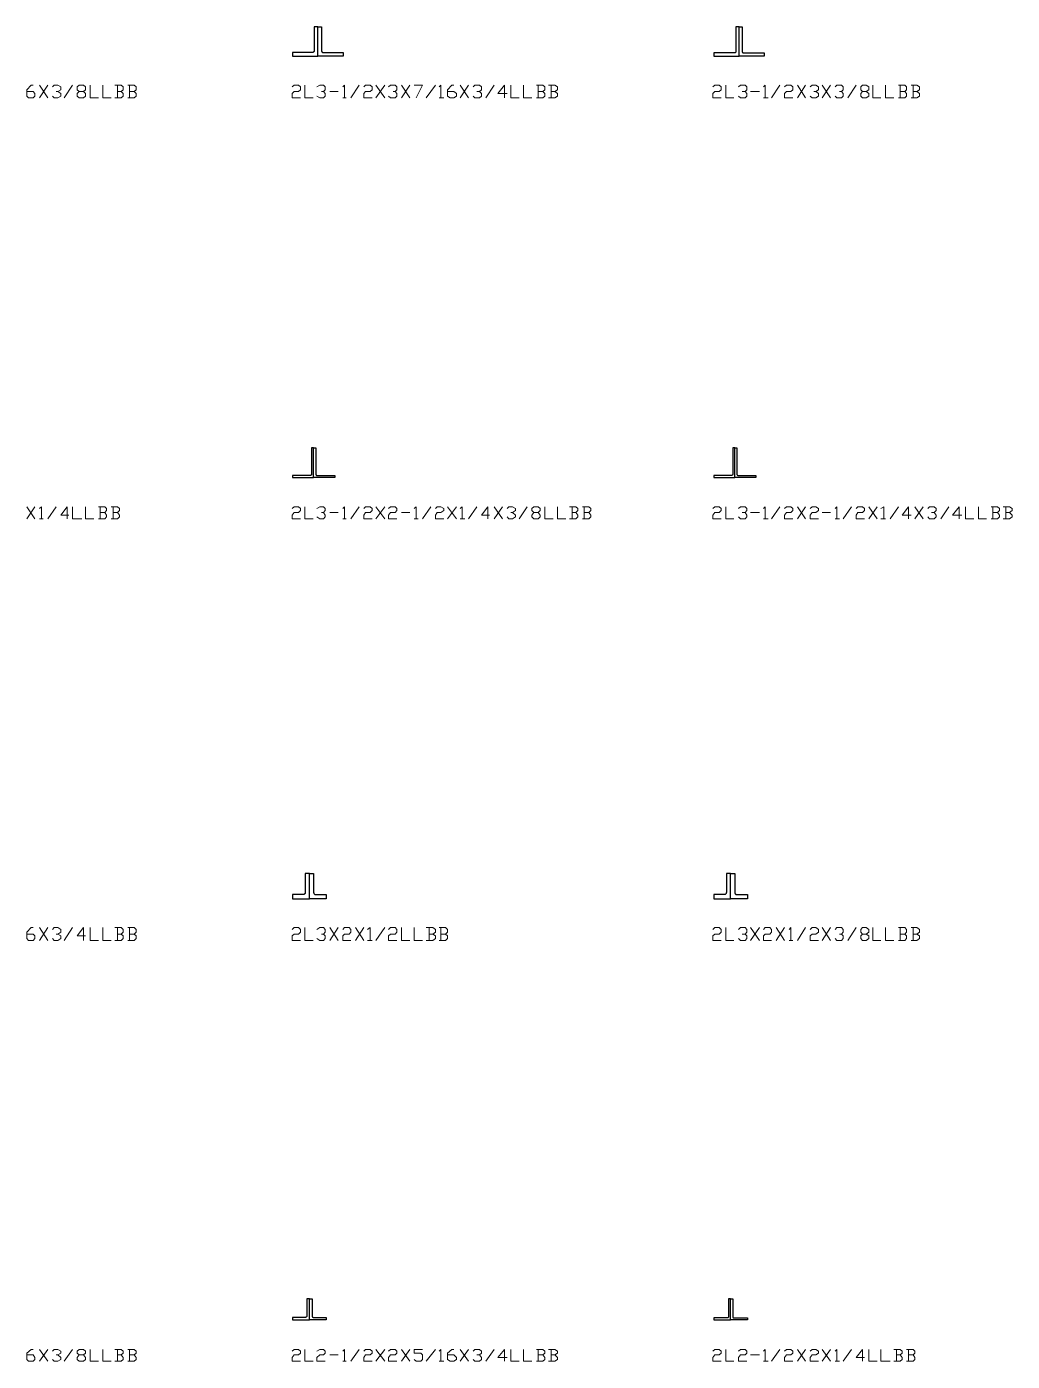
# Model space of a CAD drawing. Header units: inches. Extents: x 0 to 985, y -1555 to 12.
# Drawn here: x 868.4 to 985.4, y -954.9 to -796.5 of the extents above; entities that cross this region are included whole.
import ezdxf

# ---------------------------------------------------------------- set-up
doc = ezdxf.new("R2010")
doc.units = ezdxf.units.IN
doc.header["$MEASUREMENT"] = 0
doc.layers.add('AISC_STEEL', color=7, linetype='Continuous')

msp = doc.modelspace()

# ---------------------------------------------------------------- linework, layer by layer
at = {"color": 3, "lineweight": 0}
for points in [[(868.43, -804.19), (869.2, -804.19), (869.41, -804.41), (869.41, -804.74), (869.2, -804.96), (868.65, -804.96), (868.43, -804.74), (868.43, -803.98), (868.98, -803.43), (869.2, -803.43)], [(869.96, -804.96), (870.94, -803.43)], [(869.96, -803.43), (870.94, -804.96)], [(871.49, -803.65), (871.7, -803.43), (872.14, -803.43), (872.47, -803.65), (872.47, -803.98), (872.14, -804.19), (871.92, -804.19)], [(872.14, -804.19), (872.47, -804.41), (872.47, -804.74), (872.14, -804.96), (871.7, -804.96), (871.49, -804.74)], [(872.9, -804.96), (873.88, -803.43)], [(875.19, -804.19), (875.41, -804.41), (875.41, -804.74), (875.19, -804.96), (874.65, -804.96), (874.43, -804.74), (874.43, -804.41), (874.65, -804.19), (875.19, -804.19), (875.41, -803.98), (875.41, -803.65), (875.19, -803.43), (874.65, -803.43), (874.43, -803.65), (874.43, -803.98), (874.65, -804.19)], [(875.96, -803.43), (875.96, -804.96), (876.94, -804.96)], [(877.48, -803.43), (877.48, -804.96), (878.46, -804.96)], [(879.66, -804.19), (879.88, -803.98), (879.88, -803.65), (879.66, -803.43), (878.9, -803.43)], [(878.9, -804.96), (879.66, -804.96), (879.88, -804.74), (879.88, -804.41), (879.66, -804.19), (879.23, -804.19)], [(879.23, -803.43), (879.23, -804.96)], [(881.19, -804.19), (881.41, -803.98), (881.41, -803.65), (881.19, -803.43), (880.43, -803.43)], [(880.43, -804.96), (881.19, -804.96), (881.41, -804.74), (881.41, -804.41), (881.19, -804.19), (880.65, -804.19)], [(880.65, -803.43), (880.65, -804.96)], [(899.95, -803.65), (900.17, -803.43), (900.71, -803.43), (900.93, -803.65), (900.93, -803.98), (900.71, -804.19), (900.17, -804.19), (899.95, -804.41), (899.95, -804.96), (900.93, -804.96)], [(901.47, -803.43), (901.47, -804.96), (902.46, -804.96)], [(902.89, -803.65), (903.22, -803.43), (903.66, -803.43), (903.87, -803.65), (903.87, -803.98), (903.66, -804.19), (903.44, -804.19)], [(903.66, -804.19), (903.87, -804.41), (903.87, -804.74), (903.66, -804.96), (903.22, -804.96), (902.89, -804.74)], [(904.42, -804.19), (905.4, -804.19)], [(905.95, -803.65), (906.16, -803.43), (906.16, -804.96)], [(906.93, -804.96), (907.91, -803.43)], [(908.45, -803.65), (908.67, -803.43), (909.22, -803.43), (909.44, -803.65), (909.44, -803.98), (909.22, -804.19), (908.67, -804.19), (908.45, -804.41), (908.45, -804.96), (909.44, -804.96)], [(909.87, -804.96), (910.96, -803.43)], [(909.87, -803.43), (910.96, -804.96)], [(911.4, -803.65), (911.62, -803.43), (912.16, -803.43), (912.38, -803.65), (912.38, -803.98), (912.16, -804.19), (911.94, -804.19)], [(912.16, -804.19), (912.38, -804.41), (912.38, -804.74), (912.16, -804.96), (911.62, -804.96), (911.4, -804.74)], [(912.92, -804.96), (913.91, -803.43)], [(912.92, -803.43), (913.91, -804.96)], [(914.45, -803.43), (915.43, -803.43), (914.67, -804.96)], [(915.87, -804.96), (916.96, -803.43)], [(917.4, -803.65), (917.61, -803.43), (917.61, -804.96)], [(918.38, -804.19), (919.14, -804.19), (919.47, -804.41), (919.47, -804.74), (919.14, -804.96), (918.7, -804.96), (918.38, -804.74), (918.38, -803.98), (918.92, -803.43), (919.14, -803.43)], [(919.9, -804.96), (920.89, -803.43)], [(919.9, -803.43), (920.89, -804.96)], [(921.43, -803.65), (921.65, -803.43), (922.19, -803.43), (922.41, -803.65), (922.41, -803.98), (922.19, -804.19), (921.87, -804.19)], [(922.19, -804.19), (922.41, -804.41), (922.41, -804.74), (922.19, -804.96), (921.65, -804.96), (921.43, -804.74)], [(922.96, -804.96), (923.94, -803.43)], [(925.47, -804.41), (924.38, -804.41), (925.14, -803.43), (925.14, -804.96)], [(925.9, -803.43), (925.9, -804.96), (926.88, -804.96)], [(927.43, -803.43), (927.43, -804.96), (928.41, -804.96)], [(929.72, -804.19), (929.94, -803.98), (929.94, -803.65), (929.72, -803.43), (928.96, -803.43)], [(928.96, -804.96), (929.72, -804.96), (929.94, -804.74), (929.94, -804.41), (929.72, -804.19), (929.17, -804.19)], [(929.17, -803.43), (929.17, -804.96)], [(931.14, -804.19), (931.46, -803.98), (931.46, -803.65), (931.14, -803.43), (930.37, -803.43)], [(930.37, -804.96), (931.14, -804.96), (931.46, -804.74), (931.46, -804.41), (931.14, -804.19), (930.7, -804.19)], [(930.7, -803.43), (930.7, -804.96)], [(949.89, -803.65), (950.11, -803.43), (950.66, -803.43), (950.87, -803.65), (950.87, -803.98), (950.66, -804.19), (950.11, -804.19), (949.89, -804.41), (949.89, -804.96), (950.87, -804.96)], [(951.42, -803.43), (951.42, -804.96), (952.4, -804.96)], [(952.95, -803.65), (953.16, -803.43), (953.71, -803.43), (953.93, -803.65), (953.93, -803.98), (953.71, -804.19), (953.38, -804.19)], [(953.71, -804.19), (953.93, -804.41), (953.93, -804.74), (953.71, -804.96), (953.16, -804.96), (952.95, -804.74)], [(954.36, -804.19), (955.45, -804.19)], [(955.89, -803.65), (956.11, -803.43), (956.11, -804.96)], [(956.87, -804.96), (957.85, -803.43)], [(958.4, -803.65), (958.62, -803.43), (959.16, -803.43), (959.38, -803.65), (959.38, -803.98), (959.16, -804.19), (958.62, -804.19), (958.4, -804.41), (958.4, -804.96), (959.38, -804.96)], [(959.93, -804.96), (960.91, -803.43)], [(959.93, -803.43), (960.91, -804.96)], [(961.45, -803.65), (961.67, -803.43), (962.11, -803.43), (962.43, -803.65), (962.43, -803.98), (962.11, -804.19), (961.89, -804.19)], [(962.11, -804.19), (962.43, -804.41), (962.43, -804.74), (962.11, -804.96), (961.67, -804.96), (961.45, -804.74)], [(962.87, -804.96), (963.85, -803.43)], [(962.87, -803.43), (963.85, -804.96)], [(964.4, -803.65), (964.62, -803.43), (965.16, -803.43), (965.38, -803.65), (965.38, -803.98), (965.16, -804.19), (964.94, -804.19)], [(965.16, -804.19), (965.38, -804.41), (965.38, -804.74), (965.16, -804.96), (964.62, -804.96), (964.4, -804.74)], [(965.92, -804.96), (966.91, -803.43)], [(968.1, -804.19), (968.43, -804.41), (968.43, -804.74), (968.1, -804.96), (967.67, -804.96), (967.45, -804.74), (967.45, -804.41), (967.67, -804.19), (968.1, -804.19), (968.43, -803.98), (968.43, -803.65), (968.1, -803.43), (967.67, -803.43), (967.45, -803.65), (967.45, -803.98), (967.67, -804.19)], [(968.87, -803.43), (968.87, -804.96), (969.85, -804.96)], [(970.4, -803.43), (970.4, -804.96), (971.38, -804.96)], [(972.69, -804.19), (972.9, -803.98), (972.9, -803.65), (972.69, -803.43), (971.92, -803.43)], [(971.92, -804.96), (972.69, -804.96), (972.9, -804.74), (972.9, -804.41), (972.69, -804.19), (972.14, -804.19)], [(972.14, -803.43), (972.14, -804.96)], [(974.1, -804.19), (974.43, -803.98), (974.43, -803.65), (974.1, -803.43), (973.45, -803.43)], [(973.45, -804.96), (974.1, -804.96), (974.43, -804.74), (974.43, -804.41), (974.1, -804.19), (973.67, -804.19)], [(973.67, -803.43), (973.67, -804.96)], [(905.95, -804.96), (906.38, -804.96)], [(917.4, -804.96), (917.94, -804.96)], [(955.89, -804.96), (956.44, -804.96)], [(868.43, -854.9), (869.41, -853.48)], [(868.43, -853.48), (869.41, -854.9)], [(869.96, -853.7), (870.18, -853.48), (870.18, -854.9)], [(870.94, -854.9), (871.92, -853.48)], [(873.45, -854.47), (872.47, -854.47), (873.23, -853.48), (873.23, -854.9)], [(873.88, -853.48), (873.88, -854.9), (874.98, -854.9)], [(875.41, -853.48), (875.41, -854.9), (876.39, -854.9)], [(877.7, -854.14), (877.92, -853.92), (877.92, -853.7), (877.7, -853.48), (876.94, -853.48)], [(877.16, -853.48), (877.16, -854.9)], [(879.23, -854.14), (879.45, -853.92), (879.45, -853.7), (879.23, -853.48), (878.46, -853.48)], [(878.68, -853.48), (878.68, -854.9)], [(899.95, -853.7), (900.17, -853.48), (900.71, -853.48), (900.93, -853.7), (900.93, -853.92), (900.71, -854.14), (900.17, -854.14), (899.95, -854.47), (899.95, -854.9), (900.93, -854.9)], [(901.47, -853.48), (901.47, -854.9), (902.46, -854.9)], [(902.89, -853.7), (903.22, -853.48), (903.66, -853.48), (903.87, -853.7), (903.87, -853.92), (903.66, -854.14), (903.44, -854.14)], [(905.95, -853.7), (906.16, -853.48), (906.16, -854.9)], [(906.93, -854.9), (907.91, -853.48)], [(908.45, -853.7), (908.67, -853.48), (909.22, -853.48), (909.44, -853.7), (909.44, -853.92), (909.22, -854.14), (908.67, -854.14), (908.45, -854.47), (908.45, -854.9), (909.44, -854.9)], [(909.87, -854.9), (910.96, -853.48)], [(909.87, -853.48), (910.96, -854.9)], [(911.4, -853.7), (911.62, -853.48), (912.16, -853.48), (912.38, -853.7), (912.38, -853.92), (912.16, -854.14), (911.62, -854.14), (911.4, -854.47), (911.4, -854.9), (912.38, -854.9)], [(914.45, -853.7), (914.67, -853.48), (914.67, -854.9)], [(915.43, -854.9), (916.41, -853.48)], [(916.96, -853.7), (917.18, -853.48), (917.61, -853.48), (917.94, -853.7), (917.94, -853.92), (917.61, -854.14), (917.18, -854.14), (916.96, -854.47), (916.96, -854.9), (917.94, -854.9)], [(918.38, -854.9), (919.47, -853.48)], [(918.38, -853.48), (919.47, -854.9)], [(919.9, -853.7), (920.12, -853.48), (920.12, -854.9)], [(920.89, -854.9), (921.87, -853.48)], [(923.39, -854.47), (922.41, -854.47), (923.18, -853.48), (923.18, -854.9)], [(923.94, -854.9), (924.92, -853.48)], [(923.94, -853.48), (924.92, -854.9)], [(925.47, -853.7), (925.68, -853.48), (926.12, -853.48), (926.45, -853.7), (926.45, -853.92), (926.12, -854.14), (925.9, -854.14)], [(926.88, -854.9), (927.86, -853.48)], [(929.17, -854.14), (929.39, -854.47), (929.39, -854.68), (929.17, -854.9), (928.63, -854.9), (928.41, -854.68), (928.41, -854.47), (928.63, -854.14), (929.17, -854.14), (929.39, -853.92), (929.39, -853.7), (929.17, -853.48), (928.63, -853.48), (928.41, -853.7), (928.41, -853.92), (928.63, -854.14)], [(929.94, -853.48), (929.94, -854.9), (930.92, -854.9)], [(931.46, -853.48), (931.46, -854.9), (932.45, -854.9)], [(933.64, -854.14), (933.86, -853.92), (933.86, -853.7), (933.64, -853.48), (932.88, -853.48)], [(933.21, -853.48), (933.21, -854.9)], [(935.17, -854.14), (935.39, -853.92), (935.39, -853.7), (935.17, -853.48), (934.41, -853.48)], [(934.63, -853.48), (934.63, -854.9)], [(949.89, -853.7), (950.11, -853.48), (950.66, -853.48), (950.87, -853.7), (950.87, -853.92), (950.66, -854.14), (950.11, -854.14), (949.89, -854.47), (949.89, -854.9), (950.87, -854.9)], [(951.42, -853.48), (951.42, -854.9), (952.4, -854.9)], [(952.95, -853.7), (953.16, -853.48), (953.71, -853.48), (953.93, -853.7), (953.93, -853.92), (953.71, -854.14), (953.38, -854.14)], [(955.89, -853.7), (956.11, -853.48), (956.11, -854.9)], [(956.87, -854.9), (957.85, -853.48)], [(958.4, -853.7), (958.62, -853.48), (959.16, -853.48), (959.38, -853.7), (959.38, -853.92), (959.16, -854.14), (958.62, -854.14), (958.4, -854.47), (958.4, -854.9), (959.38, -854.9)], [(959.93, -854.9), (960.91, -853.48)], [(959.93, -853.48), (960.91, -854.9)], [(961.45, -853.7), (961.67, -853.48), (962.11, -853.48), (962.43, -853.7), (962.43, -853.92), (962.11, -854.14), (961.67, -854.14), (961.45, -854.47), (961.45, -854.9), (962.43, -854.9)], [(964.4, -853.7), (964.62, -853.48), (964.62, -854.9)], [(965.38, -854.9), (966.36, -853.48)], [(966.91, -853.7), (967.12, -853.48), (967.67, -853.48), (967.89, -853.7), (967.89, -853.92), (967.67, -854.14), (967.12, -854.14), (966.91, -854.47), (966.91, -854.9), (967.89, -854.9)], [(968.43, -854.9), (969.41, -853.48)], [(968.43, -853.48), (969.41, -854.9)], [(969.85, -853.7), (970.18, -853.48), (970.18, -854.9)], [(970.94, -854.9), (971.92, -853.48)], [(973.45, -854.47), (972.36, -854.47), (973.12, -853.48), (973.12, -854.9)], [(973.88, -854.9), (974.87, -853.48)], [(973.88, -853.48), (974.87, -854.9)], [(975.41, -853.7), (975.63, -853.48), (976.17, -853.48), (976.39, -853.7), (976.39, -853.92), (976.17, -854.14), (975.85, -854.14)], [(976.94, -854.9), (977.92, -853.48)], [(979.45, -854.47), (978.36, -854.47), (979.12, -853.48), (979.12, -854.9)], [(979.88, -853.48), (979.88, -854.9), (980.86, -854.9)], [(981.41, -853.48), (981.41, -854.9), (982.39, -854.9)], [(983.7, -854.14), (983.92, -853.92), (983.92, -853.7), (983.7, -853.48), (982.94, -853.48)], [(983.15, -853.48), (983.15, -854.9)], [(985.12, -854.14), (985.44, -853.92), (985.44, -853.7), (985.12, -853.48), (984.35, -853.48)], [(984.68, -853.48), (984.68, -854.9)], [(869.96, -854.9), (870.39, -854.9)], [(876.94, -854.9), (877.7, -854.9), (877.92, -854.68), (877.92, -854.47), (877.7, -854.14), (877.16, -854.14)], [(878.46, -854.9), (879.23, -854.9), (879.45, -854.68), (879.45, -854.47), (879.23, -854.14), (878.68, -854.14)], [(903.66, -854.14), (903.87, -854.47), (903.87, -854.68), (903.66, -854.9), (903.22, -854.9), (902.89, -854.68)], [(904.42, -854.14), (905.4, -854.14)], [(905.95, -854.9), (906.38, -854.9)], [(912.92, -854.14), (913.91, -854.14)], [(914.45, -854.9), (914.89, -854.9)], [(919.9, -854.9), (920.45, -854.9)], [(926.12, -854.14), (926.45, -854.47), (926.45, -854.68), (926.12, -854.9), (925.68, -854.9), (925.47, -854.68)], [(932.88, -854.9), (933.64, -854.9), (933.86, -854.68), (933.86, -854.47), (933.64, -854.14), (933.21, -854.14)], [(934.41, -854.9), (935.17, -854.9), (935.39, -854.68), (935.39, -854.47), (935.17, -854.14), (934.63, -854.14)], [(953.71, -854.14), (953.93, -854.47), (953.93, -854.68), (953.71, -854.9), (953.16, -854.9), (952.95, -854.68)], [(954.36, -854.14), (955.45, -854.14)], [(955.89, -854.9), (956.44, -854.9)], [(962.87, -854.14), (963.85, -854.14)], [(964.4, -854.9), (964.94, -854.9)], [(969.85, -854.9), (970.4, -854.9)], [(976.17, -854.14), (976.39, -854.47), (976.39, -854.68), (976.17, -854.9), (975.63, -854.9), (975.41, -854.68)], [(982.94, -854.9), (983.7, -854.9), (983.92, -854.68), (983.92, -854.47), (983.7, -854.14), (983.15, -854.14)], [(984.35, -854.9), (985.12, -854.9), (985.44, -854.68), (985.44, -854.47), (985.12, -854.14), (984.68, -854.14)], [(868.43, -904.19), (869.2, -904.19), (869.41, -904.41), (869.41, -904.74), (869.2, -904.96), (868.65, -904.96), (868.43, -904.74), (868.43, -903.98), (868.98, -903.43), (869.2, -903.43)], [(869.96, -904.96), (870.94, -903.43)], [(869.96, -903.43), (870.94, -904.96)], [(871.49, -903.65), (871.7, -903.43), (872.14, -903.43), (872.47, -903.65), (872.47, -903.98), (872.14, -904.19), (871.92, -904.19)], [(872.14, -904.19), (872.47, -904.41), (872.47, -904.74), (872.14, -904.96), (871.7, -904.96), (871.49, -904.74)], [(872.9, -904.96), (873.88, -903.43)], [(875.41, -904.41), (874.43, -904.41), (875.19, -903.43), (875.19, -904.96)], [(875.96, -903.43), (875.96, -904.96), (876.94, -904.96)], [(877.48, -903.43), (877.48, -904.96), (878.46, -904.96)], [(879.66, -904.19), (879.88, -903.98), (879.88, -903.65), (879.66, -903.43), (878.9, -903.43)], [(878.9, -904.96), (879.66, -904.96), (879.88, -904.74), (879.88, -904.41), (879.66, -904.19), (879.23, -904.19)], [(879.23, -903.43), (879.23, -904.96)], [(881.19, -904.19), (881.41, -903.98), (881.41, -903.65), (881.19, -903.43), (880.43, -903.43)], [(880.43, -904.96), (881.19, -904.96), (881.41, -904.74), (881.41, -904.41), (881.19, -904.19), (880.65, -904.19)], [(880.65, -903.43), (880.65, -904.96)], [(899.95, -903.65), (900.17, -903.43), (900.71, -903.43), (900.93, -903.65), (900.93, -903.98), (900.71, -904.19), (900.17, -904.19), (899.95, -904.41), (899.95, -904.96), (900.93, -904.96)], [(901.47, -903.43), (901.47, -904.96), (902.46, -904.96)], [(902.89, -903.65), (903.22, -903.43), (903.66, -903.43), (903.87, -903.65), (903.87, -903.98), (903.66, -904.19), (903.44, -904.19)], [(903.66, -904.19), (903.87, -904.41), (903.87, -904.74), (903.66, -904.96), (903.22, -904.96), (902.89, -904.74)], [(904.42, -904.96), (905.4, -903.43)], [(904.42, -903.43), (905.4, -904.96)], [(905.95, -903.65), (906.16, -903.43), (906.71, -903.43), (906.93, -903.65), (906.93, -903.98), (906.71, -904.19), (906.16, -904.19), (905.95, -904.41), (905.95, -904.96), (906.93, -904.96)], [(907.47, -904.96), (908.45, -903.43)], [(907.47, -903.43), (908.45, -904.96)], [(908.89, -903.65), (909.22, -903.43), (909.22, -904.96)], [(909.87, -904.96), (910.96, -903.43)], [(911.4, -903.65), (911.62, -903.43), (912.16, -903.43), (912.38, -903.65), (912.38, -903.98), (912.16, -904.19), (911.62, -904.19), (911.4, -904.41), (911.4, -904.96), (912.38, -904.96)], [(912.92, -903.43), (912.92, -904.96), (913.91, -904.96)], [(914.45, -903.43), (914.45, -904.96), (915.43, -904.96)], [(916.63, -904.19), (916.96, -903.98), (916.96, -903.65), (916.63, -903.43), (915.87, -903.43)], [(915.87, -904.96), (916.63, -904.96), (916.96, -904.74), (916.96, -904.41), (916.63, -904.19), (916.2, -904.19)], [(916.2, -903.43), (916.2, -904.96)], [(918.16, -904.19), (918.38, -903.98), (918.38, -903.65), (918.16, -903.43), (917.4, -903.43)], [(917.4, -904.96), (918.16, -904.96), (918.38, -904.74), (918.38, -904.41), (918.16, -904.19), (917.61, -904.19)], [(917.61, -903.43), (917.61, -904.96)], [(949.89, -903.65), (950.11, -903.43), (950.66, -903.43), (950.87, -903.65), (950.87, -903.98), (950.66, -904.19), (950.11, -904.19), (949.89, -904.41), (949.89, -904.96), (950.87, -904.96)], [(951.42, -903.43), (951.42, -904.96), (952.4, -904.96)], [(952.95, -903.65), (953.16, -903.43), (953.71, -903.43), (953.93, -903.65), (953.93, -903.98), (953.71, -904.19), (953.38, -904.19)], [(953.71, -904.19), (953.93, -904.41), (953.93, -904.74), (953.71, -904.96), (953.16, -904.96), (952.95, -904.74)], [(954.36, -904.96), (955.45, -903.43)], [(954.36, -903.43), (955.45, -904.96)], [(955.89, -903.65), (956.11, -903.43), (956.65, -903.43), (956.87, -903.65), (956.87, -903.98), (956.65, -904.19), (956.11, -904.19), (955.89, -904.41), (955.89, -904.96), (956.87, -904.96)], [(957.42, -904.96), (958.4, -903.43)], [(957.42, -903.43), (958.4, -904.96)], [(958.94, -903.65), (959.16, -903.43), (959.16, -904.96)], [(959.93, -904.96), (960.91, -903.43)], [(961.45, -903.65), (961.67, -903.43), (962.11, -903.43), (962.43, -903.65), (962.43, -903.98), (962.11, -904.19), (961.67, -904.19), (961.45, -904.41), (961.45, -904.96), (962.43, -904.96)], [(962.87, -904.96), (963.85, -903.43)], [(962.87, -903.43), (963.85, -904.96)], [(964.4, -903.65), (964.62, -903.43), (965.16, -903.43), (965.38, -903.65), (965.38, -903.98), (965.16, -904.19), (964.94, -904.19)], [(965.16, -904.19), (965.38, -904.41), (965.38, -904.74), (965.16, -904.96), (964.62, -904.96), (964.4, -904.74)], [(965.92, -904.96), (966.91, -903.43)], [(968.1, -904.19), (968.43, -904.41), (968.43, -904.74), (968.1, -904.96), (967.67, -904.96), (967.45, -904.74), (967.45, -904.41), (967.67, -904.19), (968.1, -904.19), (968.43, -903.98), (968.43, -903.65), (968.1, -903.43), (967.67, -903.43), (967.45, -903.65), (967.45, -903.98), (967.67, -904.19)], [(968.87, -903.43), (968.87, -904.96), (969.85, -904.96)], [(970.4, -903.43), (970.4, -904.96), (971.38, -904.96)], [(972.69, -904.19), (972.9, -903.98), (972.9, -903.65), (972.69, -903.43), (971.92, -903.43)], [(971.92, -904.96), (972.69, -904.96), (972.9, -904.74), (972.9, -904.41), (972.69, -904.19), (972.14, -904.19)], [(972.14, -903.43), (972.14, -904.96)], [(974.1, -904.19), (974.43, -903.98), (974.43, -903.65), (974.1, -903.43), (973.45, -903.43)], [(973.45, -904.96), (974.1, -904.96), (974.43, -904.74), (974.43, -904.41), (974.1, -904.19), (973.67, -904.19)], [(973.67, -903.43), (973.67, -904.96)], [(908.89, -904.96), (909.44, -904.96)], [(958.94, -904.96), (959.38, -904.96)], [(868.43, -954.14), (869.2, -954.14), (869.41, -954.47), (869.41, -954.68), (869.2, -954.9), (868.65, -954.9), (868.43, -954.68), (868.43, -953.92), (868.98, -953.49), (869.2, -953.49)], [(869.96, -954.9), (870.94, -953.49)], [(869.96, -953.49), (870.94, -954.9)], [(871.49, -953.7), (871.7, -953.49), (872.14, -953.49), (872.47, -953.7), (872.47, -953.92), (872.14, -954.14), (871.92, -954.14)], [(872.9, -954.9), (873.88, -953.49)], [(875.19, -954.14), (875.41, -954.47), (875.41, -954.68), (875.19, -954.9), (874.65, -954.9), (874.43, -954.68), (874.43, -954.47), (874.65, -954.14), (875.19, -954.14), (875.41, -953.92), (875.41, -953.7), (875.19, -953.49), (874.65, -953.49), (874.43, -953.7), (874.43, -953.92), (874.65, -954.14)], [(875.96, -953.49), (875.96, -954.9), (876.94, -954.9)], [(877.48, -953.49), (877.48, -954.9), (878.46, -954.9)], [(879.66, -954.14), (879.88, -953.92), (879.88, -953.7), (879.66, -953.49), (878.9, -953.49)], [(879.23, -953.49), (879.23, -954.9)], [(881.19, -954.14), (881.41, -953.92), (881.41, -953.7), (881.19, -953.49), (880.43, -953.49)], [(880.65, -953.49), (880.65, -954.9)], [(899.95, -953.7), (900.17, -953.49), (900.71, -953.49), (900.93, -953.7), (900.93, -953.92), (900.71, -954.14), (900.17, -954.14), (899.95, -954.47), (899.95, -954.9), (900.93, -954.9)], [(901.47, -953.49), (901.47, -954.9), (902.46, -954.9)], [(902.89, -953.7), (903.22, -953.49), (903.66, -953.49), (903.87, -953.7), (903.87, -953.92), (903.66, -954.14), (903.22, -954.14), (902.89, -954.47), (902.89, -954.9), (903.87, -954.9)], [(905.95, -953.7), (906.16, -953.49), (906.16, -954.9)], [(906.93, -954.9), (907.91, -953.49)], [(908.45, -953.7), (908.67, -953.49), (909.22, -953.49), (909.44, -953.7), (909.44, -953.92), (909.22, -954.14), (908.67, -954.14), (908.45, -954.47), (908.45, -954.9), (909.44, -954.9)], [(909.87, -954.9), (910.96, -953.49)], [(909.87, -953.49), (910.96, -954.9)], [(911.4, -953.7), (911.62, -953.49), (912.16, -953.49), (912.38, -953.7), (912.38, -953.92), (912.16, -954.14), (911.62, -954.14), (911.4, -954.47), (911.4, -954.9), (912.38, -954.9)], [(912.92, -954.9), (913.91, -953.49)], [(912.92, -953.49), (913.91, -954.9)], [(914.45, -954.68), (914.67, -954.9), (915.22, -954.9), (915.43, -954.68), (915.43, -954.14), (915.22, -953.92), (914.45, -953.92), (914.45, -953.49), (915.43, -953.49)], [(915.87, -954.9), (916.96, -953.49)], [(917.4, -953.7), (917.61, -953.49), (917.61, -954.9)], [(918.38, -954.14), (919.14, -954.14), (919.47, -954.47), (919.47, -954.68), (919.14, -954.9), (918.7, -954.9), (918.38, -954.68), (918.38, -953.92), (918.92, -953.49), (919.14, -953.49)], [(919.9, -954.9), (920.89, -953.49)], [(919.9, -953.49), (920.89, -954.9)], [(921.43, -953.7), (921.65, -953.49), (922.19, -953.49), (922.41, -953.7), (922.41, -953.92), (922.19, -954.14), (921.87, -954.14)], [(922.96, -954.9), (923.94, -953.49)], [(925.47, -954.47), (924.38, -954.47), (925.14, -953.49), (925.14, -954.9)], [(925.9, -953.49), (925.9, -954.9), (926.88, -954.9)], [(927.43, -953.49), (927.43, -954.9), (928.41, -954.9)], [(929.72, -954.14), (929.94, -953.92), (929.94, -953.7), (929.72, -953.49), (928.96, -953.49)], [(929.17, -953.49), (929.17, -954.9)], [(931.14, -954.14), (931.46, -953.92), (931.46, -953.7), (931.14, -953.49), (930.37, -953.49)], [(930.7, -953.49), (930.7, -954.9)], [(949.89, -953.7), (950.11, -953.49), (950.66, -953.49), (950.87, -953.7), (950.87, -953.92), (950.66, -954.14), (950.11, -954.14), (949.89, -954.47), (949.89, -954.9), (950.87, -954.9)], [(951.42, -953.49), (951.42, -954.9), (952.4, -954.9)], [(952.95, -953.7), (953.16, -953.49), (953.71, -953.49), (953.93, -953.7), (953.93, -953.92), (953.71, -954.14), (953.16, -954.14), (952.95, -954.47), (952.95, -954.9), (953.93, -954.9)], [(955.89, -953.7), (956.11, -953.49), (956.11, -954.9)], [(956.87, -954.9), (957.85, -953.49)], [(958.4, -953.7), (958.62, -953.49), (959.16, -953.49), (959.38, -953.7), (959.38, -953.92), (959.16, -954.14), (958.62, -954.14), (958.4, -954.47), (958.4, -954.9), (959.38, -954.9)], [(959.93, -954.9), (960.91, -953.49)], [(959.93, -953.49), (960.91, -954.9)], [(961.45, -953.7), (961.67, -953.49), (962.11, -953.49), (962.43, -953.7), (962.43, -953.92), (962.11, -954.14), (961.67, -954.14), (961.45, -954.47), (961.45, -954.9), (962.43, -954.9)], [(962.87, -954.9), (963.85, -953.49)], [(962.87, -953.49), (963.85, -954.9)], [(964.4, -953.7), (964.62, -953.49), (964.62, -954.9)], [(965.38, -954.9), (966.36, -953.49)], [(967.89, -954.47), (966.91, -954.47), (967.67, -953.49), (967.67, -954.9)], [(968.43, -953.49), (968.43, -954.9), (969.41, -954.9)], [(969.85, -953.49), (969.85, -954.9), (970.94, -954.9)], [(972.14, -954.14), (972.36, -953.92), (972.36, -953.7), (972.14, -953.49), (971.38, -953.49)], [(971.7, -953.49), (971.7, -954.9)], [(973.67, -954.14), (973.88, -953.92), (973.88, -953.7), (973.67, -953.49), (972.9, -953.49)], [(973.12, -953.49), (973.12, -954.9)], [(872.14, -954.14), (872.47, -954.47), (872.47, -954.68), (872.14, -954.9), (871.7, -954.9), (871.49, -954.68)], [(878.9, -954.9), (879.66, -954.9), (879.88, -954.68), (879.88, -954.47), (879.66, -954.14), (879.23, -954.14)], [(880.43, -954.9), (881.19, -954.9), (881.41, -954.68), (881.41, -954.47), (881.19, -954.14), (880.65, -954.14)], [(904.42, -954.14), (905.4, -954.14)], [(905.95, -954.9), (906.38, -954.9)], [(917.4, -954.9), (917.94, -954.9)], [(922.19, -954.14), (922.41, -954.47), (922.41, -954.68), (922.19, -954.9), (921.65, -954.9), (921.43, -954.68)], [(928.96, -954.9), (929.72, -954.9), (929.94, -954.68), (929.94, -954.47), (929.72, -954.14), (929.17, -954.14)], [(930.37, -954.9), (931.14, -954.9), (931.46, -954.68), (931.46, -954.47), (931.14, -954.14), (930.7, -954.14)], [(954.36, -954.14), (955.45, -954.14)], [(955.89, -954.9), (956.44, -954.9)], [(964.4, -954.9), (964.94, -954.9)], [(971.38, -954.9), (972.14, -954.9), (972.36, -954.68), (972.36, -954.47), (972.14, -954.14), (971.7, -954.14)], [(972.9, -954.9), (973.67, -954.9), (973.88, -954.68), (973.88, -954.47), (973.67, -954.14), (973.12, -954.14)]]:
    msp.add_lwpolyline(points, dxfattribs=at)
at = {"layer": 'AISC_STEEL'}
for points in [[(900, -800), (903, -800), (903, -796.5), (902.56, -796.5), (902.56, -799.34), (902.56, -799.37), (902.55, -799.4), (902.55, -799.43), (902.53, -799.45), (902.52, -799.48), (902.5, -799.5), (902.48, -799.52), (902.45, -799.53), (902.43, -799.55), (902.4, -799.55), (902.37, -799.56), (902.34, -799.56), (900, -799.56)], [(906, -800), (903, -800), (903, -796.5), (903.44, -796.5), (903.44, -799.34), (903.44, -799.37), (903.45, -799.4), (903.45, -799.43), (903.47, -799.45), (903.48, -799.48), (903.5, -799.5), (903.52, -799.52), (903.55, -799.53), (903.57, -799.55), (903.6, -799.55), (903.63, -799.56), (903.66, -799.56), (906, -799.56)], [(950, -800), (953, -800), (953, -796.5), (952.62, -796.5), (952.62, -799.44), (952.62, -799.46), (952.62, -799.49), (952.61, -799.51), (952.6, -799.53), (952.59, -799.55), (952.57, -799.57), (952.55, -799.59), (952.53, -799.6), (952.51, -799.61), (952.49, -799.62), (952.46, -799.62), (952.44, -799.62), (950, -799.62)], [(956, -800), (953, -800), (953, -796.5), (953.38, -796.5), (953.38, -799.44), (953.38, -799.46), (953.38, -799.49), (953.39, -799.51), (953.4, -799.53), (953.41, -799.55), (953.43, -799.57), (953.45, -799.59), (953.47, -799.6), (953.49, -799.61), (953.51, -799.62), (953.54, -799.62), (953.56, -799.62), (956, -799.62)], [(900, -850), (902.5, -850), (902.5, -846.5), (902.25, -846.5), (902.25, -849.62), (902.25, -849.64), (902.25, -849.66), (902.24, -849.67), (902.23, -849.69), (902.22, -849.7), (902.21, -849.71), (902.2, -849.72), (902.19, -849.73), (902.17, -849.74), (902.16, -849.75), (902.14, -849.75), (902.12, -849.75), (900, -849.75)], [(905, -850), (902.5, -850), (902.5, -846.5), (902.75, -846.5), (902.75, -849.62), (902.75, -849.64), (902.75, -849.66), (902.76, -849.67), (902.77, -849.69), (902.78, -849.7), (902.79, -849.71), (902.8, -849.72), (902.81, -849.73), (902.83, -849.74), (902.84, -849.75), (902.86, -849.75), (902.88, -849.75), (905, -849.75)], [(950, -850), (952.5, -850), (952.5, -846.5), (952.25, -846.5), (952.25, -849.62), (952.25, -849.64), (952.25, -849.66), (952.24, -849.67), (952.23, -849.69), (952.22, -849.7), (952.21, -849.71), (952.2, -849.72), (952.19, -849.73), (952.17, -849.74), (952.16, -849.75), (952.14, -849.75), (952.12, -849.75), (950, -849.75)], [(955, -850), (952.5, -850), (952.5, -846.5), (952.75, -846.5), (952.75, -849.62), (952.75, -849.64), (952.75, -849.66), (952.76, -849.67), (952.77, -849.69), (952.78, -849.7), (952.79, -849.71), (952.8, -849.72), (952.81, -849.73), (952.83, -849.74), (952.84, -849.75), (952.86, -849.75), (952.88, -849.75), (955, -849.75)], [(900, -900), (902, -900), (902, -897), (901.5, -897), (901.5, -899.25), (901.5, -899.28), (901.49, -899.31), (901.49, -899.33), (901.48, -899.36), (901.46, -899.38), (901.45, -899.41), (901.43, -899.43), (901.41, -899.45), (901.38, -899.46), (901.36, -899.48), (901.33, -899.49), (901.31, -899.49), (901.28, -899.5), (901.25, -899.5), (900, -899.5)], [(904, -900), (902, -900), (902, -897), (902.5, -897), (902.5, -899.25), (902.5, -899.28), (902.51, -899.31), (902.51, -899.33), (902.52, -899.36), (902.54, -899.38), (902.55, -899.41), (902.57, -899.43), (902.59, -899.45), (902.62, -899.46), (902.64, -899.48), (902.67, -899.49), (902.69, -899.49), (902.72, -899.5), (902.75, -899.5), (904, -899.5)], [(950, -900), (952, -900), (952, -897), (951.5, -897), (951.5, -899.25), (951.5, -899.28), (951.49, -899.31), (951.49, -899.33), (951.48, -899.36), (951.46, -899.38), (951.45, -899.41), (951.43, -899.43), (951.41, -899.45), (951.38, -899.46), (951.36, -899.48), (951.33, -899.49), (951.31, -899.49), (951.28, -899.5), (951.25, -899.5), (950, -899.5)], [(954, -900), (952, -900), (952, -897), (952.5, -897), (952.5, -899.25), (952.5, -899.28), (952.51, -899.31), (952.51, -899.33), (952.52, -899.36), (952.54, -899.38), (952.55, -899.41), (952.57, -899.43), (952.59, -899.45), (952.62, -899.46), (952.64, -899.48), (952.67, -899.49), (952.69, -899.49), (952.72, -899.5), (952.75, -899.5), (954, -899.5)], [(900, -950), (902, -950), (902, -947.5), (901.69, -947.5), (901.69, -949.53), (901.69, -949.55), (901.68, -949.57), (901.68, -949.59), (901.67, -949.61), (901.65, -949.63), (901.64, -949.64), (901.63, -949.65), (901.61, -949.67), (901.59, -949.68), (901.57, -949.68), (901.55, -949.69), (901.53, -949.69), (900, -949.69)], [(904, -950), (902, -950), (902, -947.5), (902.31, -947.5), (902.31, -949.53), (902.31, -949.55), (902.32, -949.57), (902.32, -949.59), (902.33, -949.61), (902.35, -949.63), (902.36, -949.64), (902.37, -949.65), (902.39, -949.67), (902.41, -949.68), (902.43, -949.68), (902.45, -949.69), (902.47, -949.69), (904, -949.69)], [(950, -950), (952, -950), (952, -947.5), (951.75, -947.5), (951.75, -949.62), (951.75, -949.64), (951.75, -949.66), (951.74, -949.67), (951.73, -949.69), (951.72, -949.7), (951.71, -949.71), (951.7, -949.72), (951.69, -949.73), (951.67, -949.74), (951.66, -949.75), (951.64, -949.75), (951.62, -949.75), (950, -949.75)], [(954, -950), (952, -950), (952, -947.5), (952.25, -947.5), (952.25, -949.62), (952.25, -949.64), (952.25, -949.66), (952.26, -949.67), (952.27, -949.69), (952.28, -949.7), (952.29, -949.71), (952.3, -949.72), (952.31, -949.73), (952.33, -949.74), (952.34, -949.75), (952.36, -949.75), (952.38, -949.75), (954, -949.75)]]:
    msp.add_lwpolyline(points, close=True, dxfattribs=at)

doc.saveas('drawing.dxf')
